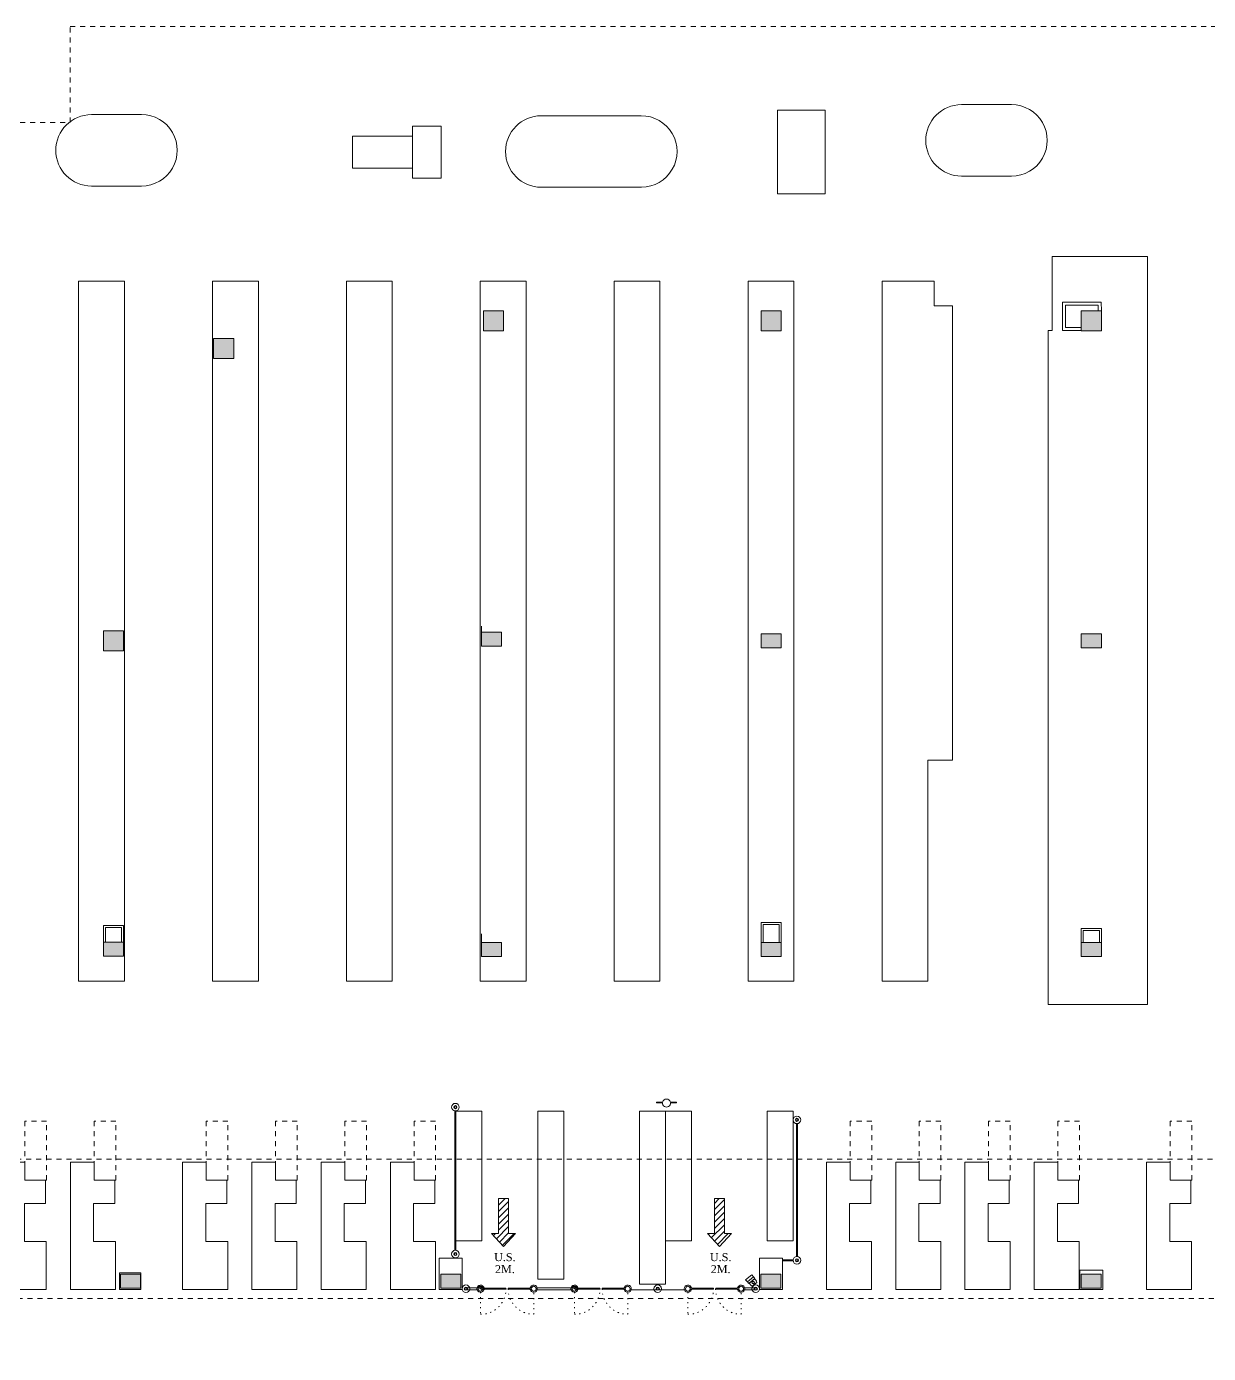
# Model space of a CAD drawing. Header units: centimetres. Extents: x 139057 to 200038, y 34824 to 80516.
# Drawn here: x 169128 to 172080, y 53747 to 57063 of the extents above; entities that cross this region are included whole.
import ezdxf
from ezdxf.enums import TextEntityAlignment as Align

# ---------------------------------------------------------------- set-up
doc = ezdxf.new("R2010")
doc.units = ezdxf.units.CM
doc.header["$LTSCALE"] = 100
doc.linetypes.add('HIDDEN3', pattern=[0.25, 0.125, -0.125])
doc.linetypes.add('HIDDEN4', pattern=[0.125, 0.025, -0.1])
doc.layers.get('0').update_dxf_attribs({"lineweight": 0})
for name, color, linetype, lineweight in [('410_STRUTTURE_001-AM_0', 7, 'Continuous', 0), ('437_RIVESTIMENTI_001-AM_0', 13, 'Continuous', 0), ('454_PROIEZIONI_001-AM_0', 61, 'Continuous', 0), ('461_LAYOUT_SCHEMATICO_001-AM_0', 11, 'Continuous', 0), ('461_Schematico', 11, 'Continuous', 0), ('481_SIMBOLI_VVF_001-AM_0', 7, 'Continuous', 0)]:
    doc.layers.add(name, color=color, linetype=linetype, lineweight=lineweight)
doc.layers.add('_retini_strutture', color=7, linetype='Continuous')
doc.styles.add('ROMANTIC', font='romantic.ttf')

# ---------------------------------------------------------------- blocks, each defined once
blk = doc.blocks.new('FRECCIA US ORIZZONTALE')
h = blk.add_hatch()
h.set_pattern_fill('ANSI31', color=256, scale=7, style=0)
h.set_pattern_definition([(45, (-5619.863, -3114.928), (-15.71545, 15.71545), [])])
h.paths.add_polyline_path([(0, 0), (-60, 65), (-25, 65), (-25, 240), (25, 240), (25, 65), (60, 65)])
blk.add_lwpolyline([(0, 0), (-60, 65), (-25, 65), (-25, 240), (25, 240), (25, 65), (60, 65)], close=True)
blk = doc.blocks.new('US')
at = {"rotation": 270}
blk.add_blockref('FRECCIA US ORIZZONTALE', (50, 0), dxfattribs=at)
blk = doc.blocks.new('ESS.ARV.CAS.09B_Cancelletto2ModuliAutomatico')
at = {"linetype": 'HIDDEN4'}
for points in [[(64, 0, 0.414834), (-0.2, 64), (-0.2, 9)], [(133.2, 9), (133.2, 64, 0.414966), (69, 0)]]:
    blk.add_lwpolyline(points, format="xyb", dxfattribs=at)
for points in [[(5.6, -2), (9.6, -2), (9.6, 2), (5.6, 2)], [(127.4, -2), (123.4, -2), (123.4, 2), (127.4, 2)]]:
    blk.add_lwpolyline(points)
for points in [[(9.6, -1.5), (62.5, -1.5, 1), (62.5, 1.5), (9.6, 1.5)], [(123.4, -1.5), (70.5, -1.5, -1), (70.5, 1.5), (123.4, 1.5)]]:
    blk.add_lwpolyline(points, format="xyb")
for centre in [(0, 0), (133, 0)]:
    blk.add_circle(centre, 6)
for centre, start, end in [((0, 0), 13.0624, 347.3831), ((133, 0), 192.6169, 166.9376)]:
    blk.add_arc(centre, 9, start, end)
blk = doc.blocks.new('ESS.ARV.CAS.10B_CancellettoDoppio2ModuliAutomaticoLettore')
at = {"linetype": 'HIDDEN4'}
for points in [[(64, 0, 0.414834), (-0.2, 64), (0, 9)], [(133, 9), (133.2, 64, 0.414834), (69, 0)]]:
    blk.add_lwpolyline(points, format="xyb", dxfattribs=at)
for points in [[(5.6, -2), (9.6, -2), (9.6, 2), (5.6, 2)], [(127.3, -2), (123.3, -2), (123.3, 2), (126.1, 2)], [(126.4, 2.6), (138.6, -4.4), (137, -7), (124.9, 0), (126.4, 2.6)], [(129, 1.1), (129.5, 2), (136.5, -2), (136, -2.9)]]:
    blk.add_lwpolyline(points)
for points in [[(9.6, -1.5), (62.5, -1.5, 1), (62.5, 1.5), (9.6, 1.5)], [(123.3, -1.5), (70.5, -1.5, -1), (70.5, 1.5), (123.3, 1.5)]]:
    blk.add_lwpolyline(points, format="xyb")
blk.add_circle((0, 0), 6)
for centre, radius, start, end in [((0, 0), 9, 13.0624, 347.3831), ((132.9, 0), 9, 192.6169, 166.9376), ((132.9, 0), 6, 320.8602, 159.1398), ((132.9, 0), 6, 191.6275, 288.3725)]:
    blk.add_arc(centre, radius, start, end)

msp = doc.modelspace()

# ---------------------------------------------------------------- hatches: boundary and pattern name
at = {"layer": '410_STRUTTURE_001-AM_0'}
h = msp.add_hatch(color=256, dxfattribs=at)
h.paths.add_polyline_path([(170268.8, 56302.8), (170318.8, 56302.8), (170318.8, 56352.8), (170268.8, 56352.8)], flags=17)
h.paths.add_polyline_path([(170268.8, 56302.8), (170318.8, 56302.8), (170318.8, 56352.8), (170268.8, 56352.8)])
h = msp.add_hatch(color=256, dxfattribs=at)
h.dxf.hatch_style = 1
h.paths.add_polyline_path([(170268.8, 56302.8), (170318.8, 56302.8), (170318.8, 56352.8), (170268.8, 56352.8)])
for points in [[(170962.3, 56302.8), (171012.3, 56302.8), (171012.3, 56352.8), (170962.3, 56352.8)], [(171762.3, 56302.8), (171812.3, 56302.8), (171812.3, 56352.8), (171762.3, 56352.8)], [(169595.2, 56232.9), (169645.2, 56232.9), (169645.2, 56282.9), (169595.2, 56282.9)], [(169369.8, 55502.9), (169369.8, 55552.9), (169319.8, 55552.9), (169319.8, 55502.9)], [(170263.8, 55549.8), (170263.8, 55514.8), (170313.8, 55514.8), (170313.8, 55549.8)], [(170962.3, 55510.3), (171012.3, 55510.3), (171012.3, 55545.3), (170962.3, 55545.3)], [(171762.3, 55510.3), (171812.3, 55510.3), (171812.3, 55545.3), (171762.3, 55545.3)], [(169319.8, 54739.6), (169369.8, 54739.6), (169369.8, 54774.6), (169319.8, 54774.6)], [(170263.8, 54739.5), (170313.8, 54739.5), (170313.8, 54774.5), (170263.8, 54774.5)], [(170962.3, 54739.3), (171012.3, 54739.3), (171012.3, 54774.3), (170962.3, 54774.3)], [(171762.3, 54739.3), (171812.3, 54739.3), (171812.3, 54774.3), (171762.3, 54774.3)], [(169362.2, 53910.4), (169412.2, 53910.4), (169412.2, 53945.4), (169362.2, 53945.4)], [(170162.2, 53910.3), (170212.2, 53910.3), (170212.2, 53945.3), (170162.2, 53945.3)], [(170962.2, 53910.4), (171012.2, 53910.4), (171012.2, 53945.4), (170962.2, 53945.4)], [(170962.2, 53910.4), (171012.2, 53910.4), (171012.2, 53945.4), (170962.2, 53945.4)], [(170962.2, 53910.4), (171012.2, 53910.4), (171012.2, 53945.4), (170962.2, 53945.4)], [(170962.2, 53910.4), (171012.2, 53910.4), (171012.2, 53945.4), (170962.2, 53945.4)], [(170962.2, 53910.3), (171012.2, 53910.3), (171012.2, 53945.3), (170962.2, 53945.3)], [(170962.2, 53910.3), (171012.2, 53910.3), (171012.2, 53945.3), (170962.2, 53945.3)], [(171762.2, 53910.3), (171812.2, 53910.3), (171812.2, 53945.3), (171762.2, 53945.3)]]:
    msp.add_hatch(color=256, dxfattribs=at).paths.add_polyline_path(points)
at = {"layer": '_retini_strutture'}
msp.add_hatch(color=256, dxfattribs=at).paths.add_polyline_path([(170268.7, 56303.3), (170318.7, 56303.3), (170318.7, 56353.3), (170268.7, 56353.3)])

# ---------------------------------------------------------------- linework, layer by layer
at = {"layer": '410_STRUTTURE_001-AM_0', "elevation": 0}
for points in [[(170268.8, 56302.8), (170318.8, 56302.8), (170318.8, 56352.8), (170268.8, 56352.8)], [(170268.8, 56302.8), (170318.8, 56302.8), (170318.8, 56352.8), (170268.8, 56352.8)], [(170962.3, 56302.8), (171012.3, 56302.8), (171012.3, 56352.8), (170962.3, 56352.8)], [(171762.3, 56302.8), (171812.3, 56302.8), (171812.3, 56352.8), (171762.3, 56352.8)], [(169595.2, 56232.9), (169645.2, 56232.9), (169645.2, 56282.9), (169595.2, 56282.9)], [(169319.8, 55502.9), (169369.8, 55502.9), (169369.8, 55552.9), (169319.8, 55552.9)], [(170263.8, 55514.8), (170313.8, 55514.8), (170313.8, 55549.8), (170263.8, 55549.8)], [(170962.3, 55510.3), (171012.3, 55510.3), (171012.3, 55545.3), (170962.3, 55545.3)], [(171762.3, 55510.3), (171812.3, 55510.3), (171812.3, 55545.3), (171762.3, 55545.3)], [(169319.8, 54739.6), (169369.8, 54739.6), (169369.8, 54774.6), (169319.8, 54774.6)], [(170263.8, 54739.5), (170313.8, 54739.5), (170313.8, 54774.5), (170263.8, 54774.5)], [(170962.3, 54739.3), (171012.3, 54739.3), (171012.3, 54774.3), (170962.3, 54774.3)], [(171762.3, 54739.3), (171812.3, 54739.3), (171812.3, 54774.3), (171762.3, 54774.3)], [(170158.7, 53906.8), (170215.7, 53906.8), (170215.7, 53985.3), (170158.7, 53985.3)], [(170958.7, 53906.9), (171015.7, 53906.9), (171015.7, 53985.3), (170958.7, 53985.3)], [(169359.7, 53906.9), (169413.2, 53906.9), (169413.2, 53948.9), (169359.7, 53948.9)], [(169362.2, 53910.4), (169412.2, 53910.4), (169412.2, 53945.4), (169362.2, 53945.4)], [(170162.2, 53910.3), (170212.2, 53910.3), (170212.2, 53945.3), (170162.2, 53945.3)], [(170962.2, 53910.4), (171012.2, 53910.4), (171012.2, 53945.4), (170962.2, 53945.4)], [(170962.2, 53910.4), (171012.2, 53910.4), (171012.2, 53945.4), (170962.2, 53945.4)], [(170962.2, 53910.4), (171012.2, 53910.4), (171012.2, 53945.4), (170962.2, 53945.4)], [(170962.2, 53910.4), (171012.2, 53910.4), (171012.2, 53945.4), (170962.2, 53945.4)], [(170962.2, 53910.3), (171012.2, 53910.3), (171012.2, 53945.3), (170962.2, 53945.3)], [(170962.2, 53910.3), (171012.2, 53910.3), (171012.2, 53945.3), (170962.2, 53945.3)], [(171758.7, 53906.8), (171815.7, 53906.8), (171815.7, 53955.3), (171758.7, 53955.3)], [(171762.2, 53910.3), (171812.2, 53910.3), (171812.2, 53945.3), (171762.2, 53945.3)]]:
    msp.add_lwpolyline(points, close=True, dxfattribs=at)
at = {"layer": '437_RIVESTIMENTI_001-AM_0', "elevation": 0}
for points in [[(171762.3, 56302.9), (171715.2, 56302.9), (171715.2, 56374.4), (171812.2, 56374.4), (171812.3, 56352.8)], [(171762.3, 56310.9), (171723.2, 56310.9), (171723.2, 56366.4), (171804.3, 56366.4), (171804.3, 56352.7)], [(170263.8, 55549.8), (170263.8, 55564.8)], [(169369.8, 54774.6), (169369.8, 54816.6), (169319.8, 54816.6), (169319.8, 54774.6)], [(169364.8, 54774.6), (169364.8, 54811.6), (169324.8, 54811.6), (169324.8, 54774.6)], [(171012.3, 54774.3), (171012.3, 54824.3), (170962.3, 54824.3), (170962.3, 54774.3)], [(171007.3, 54774.3), (171007.3, 54819.3), (170967.3, 54819.3), (170967.3, 54774.3)], [(171812.3, 54774.3), (171812.3, 54809.3), (171762.3, 54809.3), (171762.3, 54774.3)], [(170263.8, 54739.5), (170263.8, 54795.6)], [(171807.3, 54774.3), (171807.3, 54804.3), (171767.3, 54804.3), (171767.3, 54774.3)], [(169367.2, 53945.4), (169367.2, 53945.4), (169407.2, 53945.4)]]:
    msp.add_lwpolyline(points, dxfattribs=at)
at = {"layer": '454_PROIEZIONI_001-AM_0', "linetype": 'HIDDEN3', "elevation": 0}
for points in [[(167287.2, 55652), (167287.2, 56823), (169236.6, 56823), (169236.6, 57062.8), (172556.2, 57062.8)], [(167284.2, 54753), (167284.2, 54803), (168052.3, 54802.9), (168052.3, 54232.4), (173347.2, 54232.4), (173347.2, 53956.7)]]:
    msp.add_lwpolyline(points, dxfattribs=at)
msp.add_lwpolyline([(168505.5, 53373.4), (168505.5, 53884.4), (173299.2, 53884.4), (173299.2, 53258.4), (172727.5, 53258.4, 0.530564), (171736.6, 53373.4), (169439.8, 53373.4, 0.463019), (168535.5, 53373.4), (168505.5, 53373.4)], format="xyb", dxfattribs=at)
at = {"layer": '461_LAYOUT_SCHEMATICO_001-AM_0'}
for p, q in [((170197.6, 54353.3, 0), (170197.6, 54005.1, 0)), ((170200.2, 54353.3, 0), (170200.2, 54005.1, 0)), ((171050.8, 54321.6, 0), (171050.8, 53989.4, 0)), ((171053.4, 54321.6, 0), (171053.4, 53989.4, 0)), ((171042.7, 53981.3, 0), (171015.7, 53981.3, 0)), ((171042.7, 53978.7, 0), (171015.7, 53978.7, 0)), ((170923.9, 53931.3, 0), (170939.3, 53944, 0)), ((170943.8, 53938.6, 0), (170939.3, 53944, 0)), ((170928.4, 53925.9, 0), (170923.9, 53931.3, 0)), ((170928.4, 53925.9, 0), (170943.8, 53938.6, 0)), ((170931.6, 53922, 0), (170928.4, 53925.9, 0)), ((170947, 53934.8, 0), (170931.6, 53922, 0)), ((170944.9, 53933, 0), (170933.7, 53923.8, 0)), ((170933.8, 53923.8, 0), (170933.8, 53923.8, 0)), ((170940.5, 53915.7, 0), (170951.6, 53924.9, 0)), ((170947, 53934.8, 0), (170943.8, 53938.6, 0))]:
    msp.add_line(p, q, dxfattribs=at)
at = {"layer": '461_LAYOUT_SCHEMATICO_001-AM_0', "elevation": 0}
for points in [[(171587.9, 56867.6), (171463.1, 56867.6, 1), (171463.1, 56689.1), (171588, 56689.1, 1.000629), (171587.9, 56867.6, 1589.838624)], [(169414.9, 56842.7), (169290.1, 56842.7, 1), (169290.1, 56664.2), (169415, 56664.2, 1.000629), (169414.9, 56842.7, 1589.838624)], [(170663.2, 56839.8), (170413.5, 56839.8, 1), (170413.5, 56661.3), (170663.4, 56661.3, 1.000629), (170663.2, 56839.8, 1589.838624)]]:
    msp.add_lwpolyline(points, format="xyb", dxfattribs=at)
for points in [[(171003.7, 56645.1), (171122.7, 56645.1), (171122.7, 56854.1), (171003.7, 56854.1)], [(170091.7, 56683.5), (170163.7, 56683.5), (170163.7, 56813.5), (170091.7, 56813.5)], [(171927.2, 56488.4), (171689.2, 56488.4), (171689.2, 56302.9), (171679.2, 56302.9), (171679.2, 54619.4), (171927.2, 54619.4)], [(169258, 56426.3), (169372.4, 56426.3), (169372.4, 54677.9), (169258, 54677.9)], [(169592.4, 54677.9), (169706.8, 54677.9), (169706.8, 56426.3), (169592.4, 56426.3)], [(169926.8, 56426.3), (170041.2, 56426.3), (170041.2, 54677.9), (169926.8, 54677.9)], [(170261.2, 54677.9), (170375.6, 54677.9), (170375.6, 56426.3), (170261.2, 56426.3)], [(170595.6, 56426.3), (170710, 56426.3), (170710, 54677.9), (170595.6, 54677.9)], [(170930, 54677.9), (171044.4, 54677.9), (171044.4, 56426.3), (170930, 56426.3)], [(170265.2, 54028.6), (170200.2, 54028.6), (170200.2, 54352.6), (170265.2, 54352.6)], [(170469.9, 54352.6), (170404.9, 54352.6), (170404.9, 53932.6), (170469.9, 53932.6)], [(170723.9, 53920.6), (170658.9, 53920.6), (170658.9, 54352.6), (170723.9, 54352.6)], [(170723.9, 54352.6), (170788.9, 54352.6), (170788.9, 54028.6), (170723.9, 54028.6)], [(171042.7, 54352.6), (170977.7, 54352.6), (170977.7, 54028.6), (171042.7, 54028.6)]]:
    msp.add_lwpolyline(points, close=True, dxfattribs=at)
for points in [[(170091.7, 56788.5), (169941.7, 56788.5), (169941.7, 56708.5), (170091.7, 56708.5)], [(171394.8, 56364.5), (171394.8, 56426.3), (171264.8, 56426.3), (171264.8, 54677.9), (171379.2, 54677.9), (171379.2, 55229.5), (171440.5, 55229.5), (171440.5, 56364.5), (171394.8, 56364.5)], [(169175.5, 54180.6), (169123.7, 54180.6), (169123.7, 54224.9), (169064.7, 54224.9), (169064.7, 53906.8), (169177.2, 53906.9), (169177.2, 54026.9), (169122.5, 54026.9), (169122.5, 54122.2), (169175.5, 54122.2), (169175.5, 54180.6)], [(169348.5, 54180.6), (169296.7, 54180.6), (169296.7, 54224.9), (169237.7, 54224.9), (169237.7, 53906.8), (169350.2, 53906.9), (169350.2, 54026.9), (169295.5, 54026.9), (169295.5, 54122.2), (169348.5, 54122.2), (169348.5, 54180.6)], [(169628.5, 54180.6), (169576.7, 54180.6), (169576.7, 54224.9), (169517.7, 54224.9), (169517.7, 53906.8), (169630.2, 53906.9), (169630.2, 54026.9), (169575.5, 54026.9), (169575.5, 54122.2), (169628.5, 54122.2), (169628.5, 54180.6)], [(169801.5, 54180.6), (169749.7, 54180.6), (169749.7, 54224.9), (169690.7, 54224.9), (169690.7, 53906.8), (169803.2, 53906.9), (169803.2, 54026.9), (169748.5, 54026.9), (169748.5, 54122.2), (169801.5, 54122.2), (169801.5, 54180.6)], [(169974.5, 54180.6), (169922.7, 54180.6), (169922.7, 54224.9), (169863.7, 54224.9), (169863.7, 53906.8), (169976.2, 53906.9), (169976.2, 54026.9), (169921.5, 54026.9), (169921.5, 54122.2), (169974.5, 54122.2), (169974.5, 54180.6)], [(170147.5, 54180.6), (170095.7, 54180.6), (170095.7, 54224.9), (170036.7, 54224.9), (170036.7, 53906.8), (170149.2, 53906.9), (170149.2, 54026.9), (170094.5, 54026.9), (170094.5, 54122.2), (170147.5, 54122.2), (170147.5, 54180.6)], [(171236.5, 54180.6), (171184.7, 54180.6), (171184.7, 54224.9), (171125.7, 54224.9), (171125.7, 53906.8), (171238.2, 53906.9), (171238.2, 54026.9), (171183.5, 54026.9), (171183.5, 54122.2), (171236.5, 54122.2), (171236.5, 54180.6)], [(171409.5, 54180.6), (171357.7, 54180.6), (171357.7, 54224.9), (171298.7, 54224.9), (171298.7, 53906.8), (171411.2, 53906.9), (171411.2, 54026.9), (171356.5, 54026.9), (171356.5, 54122.2), (171409.5, 54122.2), (171409.5, 54180.6)], [(171582.5, 54180.6), (171530.7, 54180.6), (171530.7, 54224.9), (171471.7, 54224.9), (171471.7, 53906.8), (171584.2, 53906.9), (171584.2, 54026.9), (171529.5, 54026.9), (171529.5, 54122.2), (171582.5, 54122.2), (171582.5, 54180.6)], [(171755.5, 54180.6), (171703.7, 54180.6), (171703.7, 54224.9), (171644.7, 54224.9), (171644.7, 53906.8), (171757.2, 53906.9), (171757.2, 54026.9), (171702.5, 54026.9), (171702.5, 54122.2), (171755.5, 54122.2), (171755.5, 54180.6)], [(172036, 54180.6), (171984.2, 54180.6), (171984.2, 54224.9), (171925.2, 54224.9), (171925.2, 53906.8), (172037.7, 53906.9), (172037.7, 54026.9), (171983, 54026.9), (171983, 54122.2), (172036, 54122.2), (172036, 54180.6)], [(170225.2, 53911.6), (170256.3, 53911.6)], [(170490.9, 53911.6), (170400.1, 53911.6)], [(170949.2, 53911.6), (170918.2, 53911.6)], [(170225, 53906.6), (170256.3, 53906.6)], [(170490.9, 53906.6), (170400, 53906.6)], [(170774.2, 53906.6), (170634.8, 53906.6)], [(170949.4, 53906.6), (170918.2, 53906.6)]]:
    msp.add_lwpolyline(points, dxfattribs=at)
at = {"layer": '461_LAYOUT_SCHEMATICO_001-AM_0', "linetype": 'HIDDEN3', "elevation": 0}
for points in [[(169177.7, 54180.5), (169177.7, 54328.1), (169123.7, 54328.1), (169123.7, 54180.5)], [(169350.7, 54180.4), (169350.7, 54328), (169296.7, 54328), (169296.7, 54180.4)], [(169630.7, 54180.4), (169630.7, 54328), (169576.7, 54328), (169576.7, 54180.4)], [(169803.7, 54180.4), (169803.7, 54328), (169749.7, 54328), (169749.7, 54180.4)], [(169976.7, 54180.5), (169976.7, 54328.1), (169922.7, 54328.1), (169922.7, 54180.5)], [(170149.7, 54180.5), (170149.7, 54328.1), (170095.7, 54328.1), (170095.7, 54180.5)], [(171238.7, 54180.5), (171238.7, 54328.1), (171184.7, 54328.1), (171184.7, 54180.5)], [(171411.7, 54180.5), (171411.7, 54328.1), (171357.7, 54328.1), (171357.7, 54180.5)], [(171584.7, 54180.5), (171584.7, 54328.1), (171530.7, 54328.1), (171530.7, 54180.5)], [(171757.7, 54180.5), (171757.7, 54328.1), (171703.7, 54328.1), (171703.7, 54180.5)], [(172038.2, 54180.5), (172038.2, 54328.1), (171984.2, 54328.1), (171984.2, 54180.5)]]:
    msp.add_lwpolyline(points, close=True, dxfattribs=at)
at = {"layer": '461_LAYOUT_SCHEMATICO_001-AM_0'}
for centre, radius in [((170198.9, 54362.7, 0), 9.5), ((170198.9, 54362.7, 0), 4), ((170198.9, 54362.7, 0), 2.5), ((171052.1, 54331, 0), 9.5), ((171052.1, 54331, 0), 4), ((171052.1, 54331, 0), 2.5), ((170198.9, 53995.7, 0), 9.5), ((170198.9, 53995.7, 0), 4), ((170198.9, 53995.7, 0), 2.5), ((171052.1, 53980, 0), 9.5), ((171052.1, 53980, 0), 4), ((171052.1, 53980, 0), 2.5), ((170225.2, 53909.1, 0), 9.5), ((170225.2, 53909.1, 0), 4), ((170225.2, 53909.1, 0), 2.5), ((170704.5, 53909.1, 0), 9.5), ((170704.5, 53909.1, 0), 4), ((170704.5, 53909.1, 0), 2.5), ((170942.6, 53924.4, 0), 3.2), ((170949.2, 53909.1, 0), 9.5), ((170942.6, 53924.4, 0), 2.4), ((170949.2, 53909.1, 0), 4), ((170949.2, 53909.1, 0), 2.5)]:
    msp.add_circle(centre, radius, dxfattribs=at)
for centre, radius, start, end in [((170942.7, 53924.4, 0), 8.94, 183.6982, 255.5883), ((170949, 53959.1, 0), 38.4, 246.7106, 247.2139), ((170942.6, 53924.4, 0), 8.94, 3.6982, 75.5883), ((170907.4, 53924.6, 0), 38.4, 12.0725, 12.576)]:
    msp.add_arc(centre, radius, start, end, dxfattribs=at)
at = {"layer": '461_Schematico'}
msp.add_lwpolyline([(170701.3, 54373.5), (170716.3, 54373.5, 1.051315), (170736.3, 54373.5), (170751.3, 54373.5), (170751.3, 54375.5), (170736, 54375.5, 0.774597), (170716.6, 54375.5), (170701.3, 54375.5), (170701.3, 54373.5)], format="xyb", dxfattribs=at)

# ---------------------------------------------------------------- block references
at = {"layer": '461_LAYOUT_SCHEMATICO_001-AM_0', "rotation": 180}
for name, p in [('ESS.ARV.CAS.10B_CancellettoDoppio2ModuliAutomaticoLettore', (170394.6, 53909.1, 0)), ('ESS.ARV.CAS.10B_CancellettoDoppio2ModuliAutomaticoLettore', (170629.3, 53909.1, 0)), ('ESS.ARV.CAS.09B_Cancelletto2ModuliAutomatico', (170912.7, 53909.1, 0))]:
    msp.add_blockref(name, p, dxfattribs=at)
at = {"layer": '481_SIMBOLI_VVF_001-AM_0', "xscale": 0.5, "yscale": 0.5, "zscale": 0.5, "rotation": 89.99999999999999}
for p in [(170319.4, 53989.4, 0), (170858.3, 53989.4, 0)]:
    msp.add_blockref('US', p, dxfattribs=at)

# ---------------------------------------------------------------- texts
at = {"layer": '481_SIMBOLI_VVF_001-AM_0', "style": 'ROMANTIC'}
for s, p in [('U.S.', (170322.6, 53988)), ('U.S.', (170861.5, 53988)), ('2M.', (170322.6, 53958)), ('2M.', (170861.5, 53958))]:
    msp.add_text(s, height=20, dxfattribs=at).set_placement(p, align=Align.MIDDLE_CENTER)

doc.saveas('drawing.dxf')
